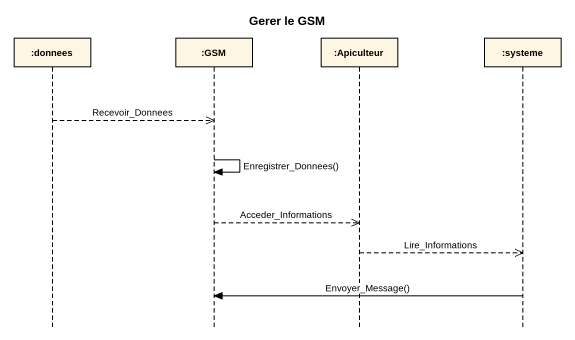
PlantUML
@startuml
title Gerer le GSM
hide footbox
participant ":donnees" as donnees
participant ":GSM" as GSM
participant ":Apiculteur" as Apiculteur
participant ":systeme" as systeme

donnees -->> GSM : Recevoir_Donnees
GSM -> GSM : Enregistrer_Donnees()
GSM -->> Apiculteur : Acceder_Informations
Apiculteur -->> systeme : Lire_Informations
systeme -> GSM : Envoyer_Message()
@enduml
